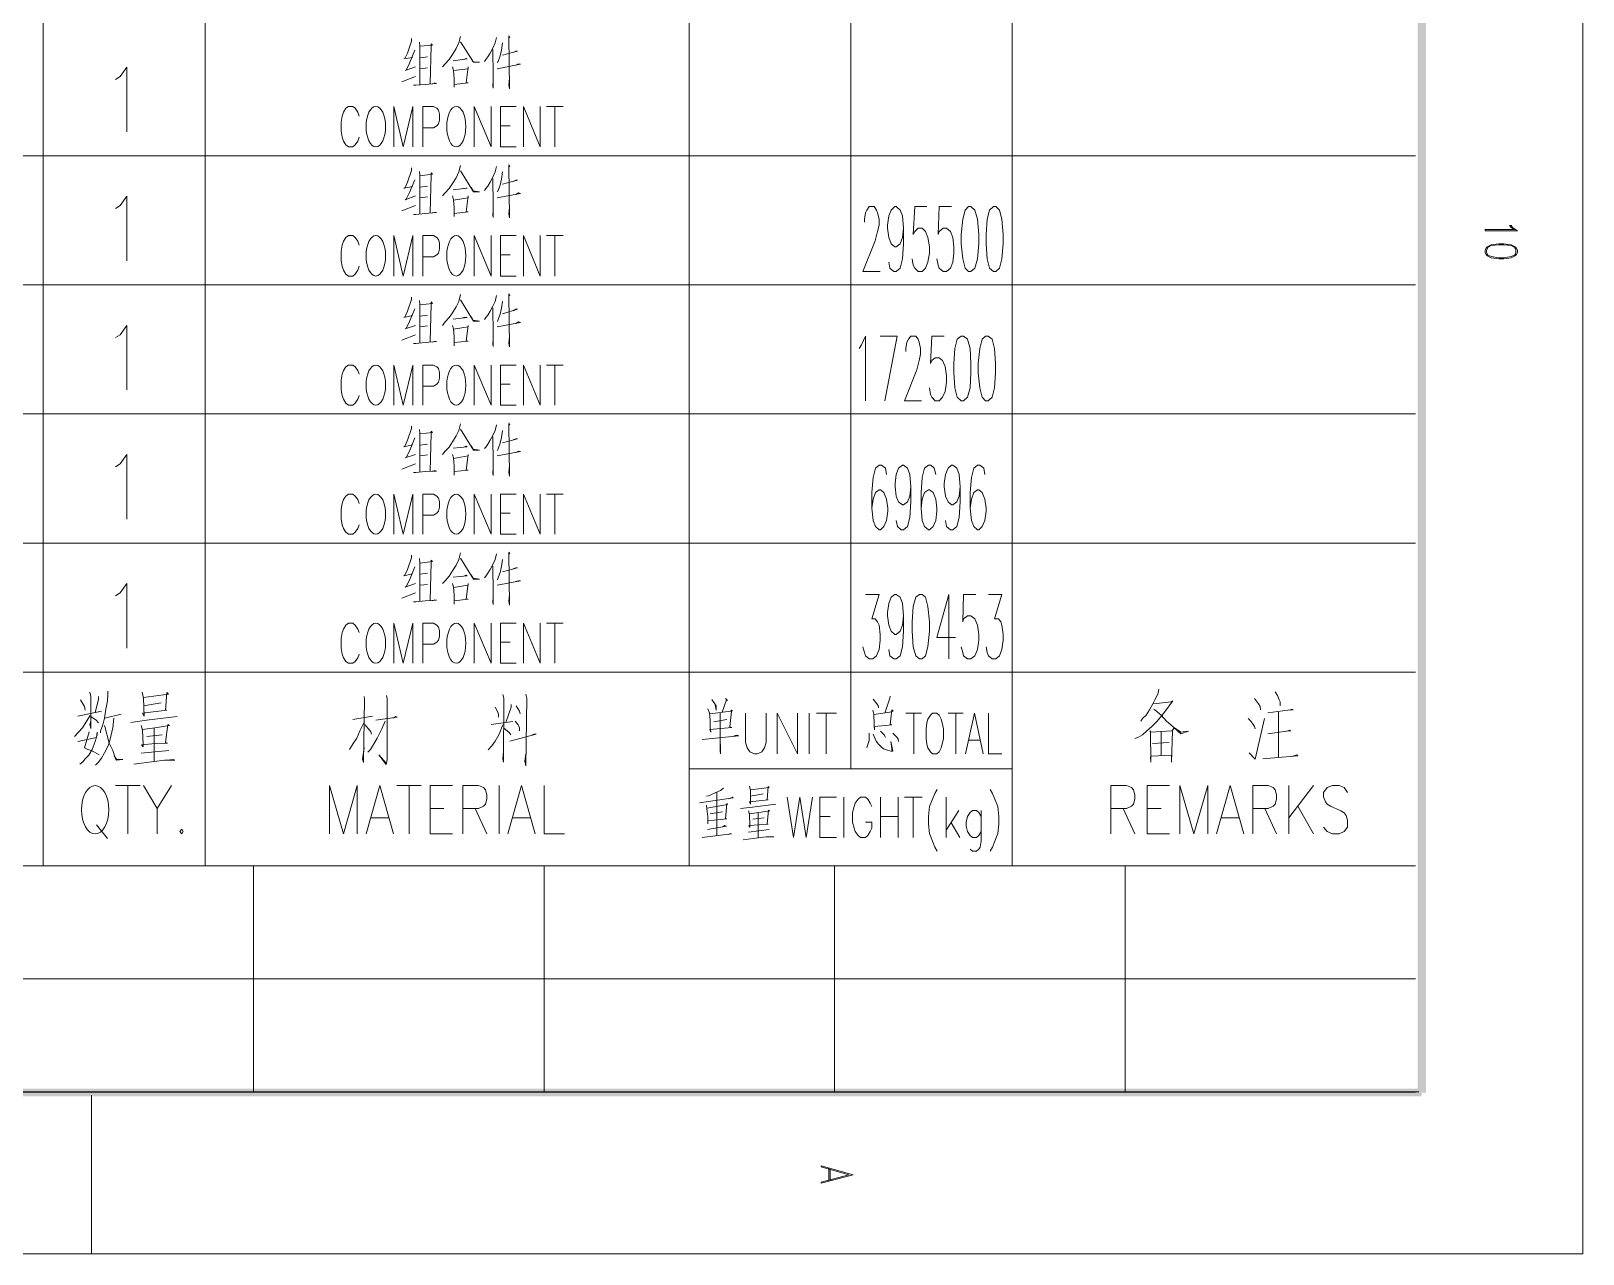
# Model space of a CAD drawing. Header units: millimetres. Extents: x 0 to 588, y 0 to 874.
# Drawn here: x 520.4 to 587.6, y 0 to 52.9 of the extents above; entities that cross this region are included whole.
import ezdxf

# ---------------------------------------------------------------- set-up
doc = ezdxf.new("R2010")
doc.units = ezdxf.units.MM
doc.layers.get('0').update_dxf_attribs({"lineweight": 18})

msp = doc.modelspace()

# ---------------------------------------------------------------- hatches: boundary and pattern name
for points in [[(580.453, 6.985), (580.813, 6.985), (580.453, 813.329)], [(580.813, 6.985), (580.453, 813.329), (580.813, 813.329)], [(6.985, 7.154), (6.985, 6.816), (580.623, 7.154)], [(6.985, 6.816), (580.623, 7.154), (580.623, 6.816)]]:
    msp.add_hatch(color=0).paths.add_polyline_path(points, flags=0)

# ---------------------------------------------------------------- linework, layer by layer
at = {"color": 0, "lineweight": 0}
for points in [[(587.608, 0), (587.608, 830.792)], [(584.496, 44.514), (584.56, 44.429), (584.771, 44.281), (583.375, 44.281)], [(584.496, 44.514), (584.433, 44.514), (584.496, 44.429), (584.644, 44.344), (583.375, 44.344), (583.375, 44.281)], [(584.708, 43.54), (584.496, 43.646), (584.179, 43.688), (583.967, 43.688), (583.629, 43.646), (583.438, 43.54)], [(583.438, 43.265), (583.629, 43.18), (583.967, 43.117), (584.179, 43.117), (584.496, 43.18), (584.708, 43.265)], [(584.644, 43.222), (584.708, 43.349), (584.708, 43.455), (584.644, 43.582)], [(523.049, 0), (523.049, 6.879)], [(556.027, 3.429), (554.63, 3.81)], [(555.837, 3.429), (554.63, 3.768), (554.63, 3.81)], [(555.837, 3.429), (554.63, 3.111), (554.63, 3.069), (556.027, 3.429)], [(554.969, 3.704), (554.969, 3.154)], [(555.032, 3.662), (555.032, 3.196)], [(0, 0), (587.608, 0)]]:
    msp.add_lwpolyline(points, dxfattribs=at)
at = {"color": 4, "lineweight": 0}
for points in [[(520.968, 204.065), (520.968, 16.804)], [(527.974, 204.065), (527.974, 16.804)], [(548.929, 204.065), (548.929, 16.804)], [(555.914, 204.065), (555.914, 20.995)], [(562.899, 204.065), (562.899, 16.804)], [(536.906, 52.618), (536.906, 52.491), (536.737, 51.983), (536.61, 51.75), (536.568, 51.729), (536.949, 51.792)], [(537.245, 52.449), (537.266, 52.279), (537.266, 50.607)], [(539.023, 52.703), (538.959, 52.427), (538.832, 52.173), (538.684, 51.919), (538.536, 51.708), (538.367, 51.517), (538.24, 51.39)], [(539.023, 52.47), (539.594, 51.581), (539.848, 51.581), (539.573, 51.602), (539.489, 51.75)], [(540.589, 52.66), (540.526, 52.427), (540.42, 52.195), (540.314, 51.983), (540.208, 51.814), (540.124, 51.708), (540.06, 51.623)], [(540.843, 52.427), (540.801, 52.11), (540.737, 51.856), (540.674, 51.665), (540.632, 51.56)], [(541.118, 52.745), (541.161, 52.66), (541.118, 52.703), (541.14, 50.438), (541.118, 50.607), (541.14, 50.882)], [(537.054, 52.11), (536.822, 51.538), (536.673, 51.242), (536.631, 51.221), (537.076, 51.39)], [(537.266, 52.279), (537.816, 52.322), (537.753, 52.385), (537.753, 52.279), (537.711, 50.671)], [(537.605, 51.814), (537.287, 51.771)], [(538.705, 51.644), (539.319, 51.729), (539.277, 51.75), (539.15, 51.708)], [(540.42, 52.131), (540.441, 51.009), (540.441, 50.459), (540.42, 50.565), (540.441, 50.776)], [(540.843, 51.898), (541.499, 52.068), (541.415, 52.068), (541.309, 52.004)], [(524.1, 50.84), (524.291, 50.967), (524.587, 51.369), (524.587, 48.575)], [(537.287, 51.306), (537.605, 51.348)], [(538.684, 51.39), (538.727, 51.221), (538.748, 50.882), (538.748, 50.501), (538.748, 50.628), (539.362, 50.692), (539.277, 50.692), (539.362, 51.39), (539.362, 51.306), (538.727, 51.221)], [(540.61, 51.306), (541.626, 51.496), (541.542, 51.517), (541.415, 51.454)], [(536.483, 50.734), (537.076, 50.967)], [(536.991, 50.586), (537.097, 50.586), (537.499, 50.628), (537.986, 50.671), (537.901, 50.692), (537.901, 50.671), (537.795, 50.649)], [(534.641, 49.252), (534.578, 49.422), (534.472, 49.591), (534.366, 49.676), (534.176, 49.676), (534.07, 49.591), (533.964, 49.422), (533.901, 49.252), (533.858, 48.998), (533.858, 48.596), (533.901, 48.342), (533.964, 48.173), (534.07, 48.004), (534.176, 47.919), (534.366, 47.919), (534.472, 48.004), (534.578, 48.173), (534.641, 48.342)], [(536.144, 47.919), (536.144, 49.676), (536.546, 47.919), (536.97, 49.676), (536.97, 47.919)], [(537.393, 47.919), (537.393, 49.676), (537.859, 49.676), (538.007, 49.591), (538.07, 49.506), (538.113, 49.337), (538.113, 49.083), (538.07, 48.914), (538.007, 48.829), (537.859, 48.744), (537.393, 48.744)], [(539.616, 47.919), (539.616, 49.676), (540.356, 47.919), (540.356, 49.676)], [(540.759, 47.919), (540.759, 49.676), (541.436, 49.676)], [(541.753, 47.919), (541.753, 49.676), (542.473, 47.919), (542.473, 49.676)], [(542.748, 49.676), (543.468, 49.676)], [(543.108, 49.676), (543.108, 47.919)], [(540.759, 48.829), (541.182, 48.829)], [(540.759, 47.919), (541.436, 47.919)], [(580.361, 47.538), (454.589, 47.538)], [(539.023, 47.115), (538.959, 46.839), (538.832, 46.585), (538.684, 46.331), (538.536, 46.12), (538.367, 45.929), (538.24, 45.802)], [(540.589, 47.072), (540.526, 46.839), (540.42, 46.607), (540.314, 46.395), (540.208, 46.226), (540.124, 46.12), (540.06, 46.035)], [(541.118, 47.157), (541.161, 47.072), (541.118, 47.115), (541.14, 44.85), (541.118, 45.019), (541.14, 45.294)], [(536.906, 47.009), (536.906, 46.903), (536.737, 46.395), (536.61, 46.141), (536.568, 46.141), (536.949, 46.204)], [(537.054, 46.501), (536.822, 45.95), (536.673, 45.654), (536.631, 45.633), (537.076, 45.802)], [(537.245, 46.861), (537.266, 46.691), (537.266, 45.019)], [(537.266, 46.67), (537.816, 46.734), (537.753, 46.797), (537.753, 46.691), (537.711, 45.083)], [(539.023, 46.882), (539.594, 45.972), (539.848, 45.972), (539.573, 46.014), (539.489, 46.162)], [(540.42, 46.543), (540.441, 45.421), (540.441, 44.871), (540.42, 44.977), (540.441, 45.188)], [(540.843, 46.839), (540.801, 46.522), (540.737, 46.268), (540.674, 46.077), (540.632, 45.972)], [(540.843, 46.31), (541.499, 46.48), (541.415, 46.48), (541.309, 46.416)], [(524.1, 45.252), (524.291, 45.379), (524.587, 45.781), (524.587, 42.987)], [(537.605, 46.226), (537.287, 46.183)], [(537.287, 45.718), (537.605, 45.76)], [(538.684, 45.802), (538.727, 45.633), (538.748, 45.294), (538.748, 44.913), (538.748, 45.04), (539.362, 45.104), (539.277, 45.104), (539.362, 45.802), (539.362, 45.718), (538.727, 45.612)], [(538.705, 46.056), (539.319, 46.141), (539.277, 46.141), (539.15, 46.12)], [(540.61, 45.718), (541.626, 45.908), (541.542, 45.929), (541.415, 45.866)], [(536.483, 45.146), (537.076, 45.379)], [(536.991, 44.998), (537.097, 44.998), (537.499, 45.04), (537.986, 45.083), (537.901, 45.083), (537.795, 45.061)], [(556.507, 44.659), (556.507, 44.786), (556.549, 45.061), (556.612, 45.188), (556.718, 45.337), (556.93, 45.337), (557.036, 45.188), (557.078, 45.061), (557.142, 44.786), (557.142, 44.532), (557.078, 44.257), (556.972, 43.855), (556.443, 42.521), (557.184, 42.521)], [(558.2, 44.405), (558.158, 44.003), (558.052, 43.728), (557.882, 43.601), (557.819, 43.601), (557.671, 43.728), (557.565, 44.003), (557.501, 44.405), (557.501, 44.532), (557.565, 44.934), (557.671, 45.188), (557.819, 45.337), (557.882, 45.337), (558.052, 45.188), (558.158, 44.934), (558.2, 44.405), (558.2, 43.728), (558.158, 43.072), (558.052, 42.67), (557.882, 42.521), (557.777, 42.521), (557.607, 42.67), (557.565, 42.924)], [(559.216, 45.337), (558.687, 45.337), (558.623, 44.13), (558.687, 44.257), (558.835, 44.405), (559.004, 44.405), (559.152, 44.257), (559.258, 44.003), (559.322, 43.601), (559.322, 43.326), (559.258, 42.924), (559.152, 42.67), (559.004, 42.521), (558.835, 42.521), (558.687, 42.67), (558.623, 42.797), (558.581, 43.072)], [(560.274, 45.337), (559.745, 45.337), (559.703, 44.13), (559.745, 44.257), (559.914, 44.405), (560.063, 44.405), (560.232, 44.257), (560.338, 44.003), (560.38, 43.601), (560.38, 43.326), (560.338, 42.924), (560.232, 42.67), (560.063, 42.521), (559.914, 42.521), (559.745, 42.67), (559.703, 42.797), (559.639, 43.072)], [(534.641, 43.664), (534.578, 43.834), (534.472, 44.003), (534.366, 44.088), (534.176, 44.088), (534.07, 44.003), (533.964, 43.834), (533.901, 43.664), (533.858, 43.41), (533.858, 42.987), (533.901, 42.754), (533.964, 42.585), (534.07, 42.416), (534.176, 42.331), (534.366, 42.331), (534.472, 42.416), (534.578, 42.585), (534.641, 42.754)], [(536.144, 42.331), (536.144, 44.088), (536.546, 42.331), (536.97, 44.088), (536.97, 42.331)], [(537.393, 42.331), (537.393, 44.088), (537.859, 44.088), (538.007, 44.003), (538.07, 43.918), (538.113, 43.749), (538.113, 43.495), (538.07, 43.326), (538.007, 43.241), (537.859, 43.156), (537.393, 43.156)], [(539.616, 42.331), (539.616, 44.088), (540.356, 42.331), (540.356, 44.088)], [(540.759, 42.331), (540.759, 44.088), (541.436, 44.088)], [(541.753, 42.331), (541.753, 44.088), (542.473, 42.331), (542.473, 44.088)], [(542.748, 44.088), (543.468, 44.088)], [(543.108, 44.088), (543.108, 42.331)], [(540.759, 43.241), (541.182, 43.241)], [(583.501, 43.582), (583.438, 43.455), (583.438, 43.349), (583.501, 43.222)], [(540.759, 42.331), (541.436, 42.331)], [(580.361, 41.95), (454.589, 41.95)], [(536.906, 41.421), (536.906, 41.315), (536.737, 40.807), (536.61, 40.553), (536.568, 40.532), (536.949, 40.616)], [(537.245, 41.273), (537.266, 41.103), (537.266, 39.431)], [(537.266, 41.082), (537.816, 41.146), (537.753, 41.209), (537.753, 41.103), (537.711, 39.495)], [(539.023, 41.527), (538.959, 41.23), (538.832, 40.997), (538.684, 40.743), (538.536, 40.532), (538.367, 40.341), (538.24, 40.193)], [(539.023, 41.294), (539.594, 40.384), (539.848, 40.384), (539.573, 40.426), (539.489, 40.574)], [(540.589, 41.484), (540.526, 41.23), (540.42, 41.019), (540.314, 40.807), (540.208, 40.638), (540.124, 40.532), (540.06, 40.447)], [(540.843, 41.23), (540.801, 40.934), (540.737, 40.68), (540.674, 40.489), (540.632, 40.362)], [(541.118, 41.569), (541.161, 41.484), (541.118, 41.527), (541.14, 39.262), (541.118, 39.431), (541.14, 39.706)], [(537.054, 40.913), (536.822, 40.362), (536.673, 40.066), (536.631, 40.045), (537.076, 40.193)], [(537.605, 40.638), (537.287, 40.595)], [(538.705, 40.468), (539.319, 40.532), (539.277, 40.553), (539.15, 40.532)], [(540.42, 40.955), (540.441, 39.833), (540.441, 39.283), (540.42, 39.389), (540.441, 39.6)], [(540.61, 40.13), (541.626, 40.32), (541.542, 40.341), (541.415, 40.278)], [(540.843, 40.701), (541.499, 40.892), (541.415, 40.892), (541.309, 40.828)], [(524.1, 39.664), (524.291, 39.791), (524.587, 40.193), (524.587, 37.399)], [(536.483, 39.558), (537.076, 39.791)], [(537.287, 40.13), (537.605, 40.172)], [(538.684, 40.193), (538.727, 40.045), (538.748, 39.706), (538.748, 39.304), (538.748, 39.452), (539.362, 39.516), (539.277, 39.516), (539.362, 40.193), (539.362, 40.13), (538.727, 40.024)], [(556.274, 39.198), (556.38, 39.346), (556.549, 39.727), (556.549, 36.933)], [(557.396, 36.933), (557.925, 39.727), (557.184, 39.727)], [(558.306, 39.071), (558.306, 39.198), (558.348, 39.473), (558.412, 39.6), (558.517, 39.727), (558.729, 39.727), (558.835, 39.6), (558.877, 39.473), (558.941, 39.198), (558.941, 38.944), (558.877, 38.669), (558.771, 38.267), (558.242, 36.933), (558.983, 36.933)], [(559.957, 39.727), (559.428, 39.727), (559.364, 38.542), (559.428, 38.669), (559.576, 38.796), (559.745, 38.796), (559.893, 38.669), (559.999, 38.415), (560.063, 38.013), (560.063, 37.738), (559.999, 37.336), (559.893, 37.082), (559.745, 36.933), (559.576, 36.933), (559.428, 37.082), (559.364, 37.209), (559.322, 37.484)], [(536.991, 39.41), (537.097, 39.41), (537.499, 39.452), (537.986, 39.495), (537.901, 39.495), (537.795, 39.473)], [(534.641, 38.076), (534.578, 38.246), (534.472, 38.394), (534.366, 38.479), (534.176, 38.479), (534.07, 38.394), (533.964, 38.246), (533.901, 38.076), (533.858, 37.822), (533.858, 37.399), (533.901, 37.166), (533.964, 36.997), (534.07, 36.828), (534.176, 36.743), (534.366, 36.743), (534.472, 36.828), (534.578, 36.997), (534.641, 37.166)], [(536.144, 36.743), (536.144, 38.479), (536.546, 36.743), (536.97, 38.479), (536.97, 36.743)], [(537.393, 36.743), (537.393, 38.479), (537.859, 38.479), (538.007, 38.394), (538.07, 38.33), (538.113, 38.161), (538.113, 37.907), (538.07, 37.738), (538.007, 37.653), (537.859, 37.568), (537.393, 37.568)], [(539.616, 36.743), (539.616, 38.479), (540.356, 36.743), (540.356, 38.479)], [(540.759, 36.743), (540.759, 38.479), (541.436, 38.479)], [(541.753, 36.743), (541.753, 38.479), (542.473, 36.743), (542.473, 38.479)], [(542.748, 38.479), (543.468, 38.479)], [(543.108, 38.479), (543.108, 36.743)], [(540.759, 37.653), (541.182, 37.653)], [(580.361, 36.362), (454.589, 36.362)], [(540.759, 36.743), (541.436, 36.743)], [(536.906, 35.833), (536.906, 35.727), (536.737, 35.219), (536.61, 34.965), (536.568, 34.944), (536.949, 35.028)], [(537.245, 35.685), (537.266, 35.515), (537.266, 33.843)], [(537.266, 35.494), (537.816, 35.558), (537.753, 35.621), (537.753, 35.515), (537.711, 33.885)], [(539.023, 35.939), (538.959, 35.642), (538.832, 35.409), (538.684, 35.155), (538.536, 34.923), (538.367, 34.753), (538.24, 34.605)], [(539.023, 35.706), (539.594, 34.796), (539.848, 34.796), (539.573, 34.838), (539.489, 34.986)], [(540.589, 35.896), (540.526, 35.642), (540.42, 35.431), (540.314, 35.219), (540.208, 35.05), (540.124, 34.923), (540.06, 34.859)], [(540.843, 35.642), (540.801, 35.346), (540.737, 35.092), (540.674, 34.901), (540.632, 34.774)], [(541.118, 35.981), (541.161, 35.896), (541.118, 35.939), (541.14, 33.674), (541.118, 33.843), (541.14, 34.118)], [(537.054, 35.325), (536.822, 34.753), (536.673, 34.478), (536.631, 34.457), (537.076, 34.605)], [(537.605, 35.05), (537.287, 35.007)], [(538.705, 34.88), (539.319, 34.944), (539.277, 34.965), (539.15, 34.923)], [(540.42, 35.367), (540.441, 34.224), (540.441, 33.695), (540.42, 33.801), (540.441, 34.012)], [(540.843, 35.113), (541.499, 35.282), (541.415, 35.282), (541.309, 35.24)], [(524.1, 34.076), (524.291, 34.203), (524.587, 34.605), (524.587, 31.811)], [(537.287, 34.542), (537.605, 34.584)], [(538.684, 34.605), (538.727, 34.457), (538.748, 34.118), (538.748, 33.716), (538.748, 33.864), (539.362, 33.928), (539.277, 33.928), (539.362, 34.605), (539.362, 34.542), (538.727, 34.436)], [(540.61, 34.542), (541.626, 34.732), (541.542, 34.753), (541.415, 34.69)], [(536.483, 33.97), (537.076, 34.203)], [(536.991, 33.822), (537.097, 33.822), (537.499, 33.864), (537.986, 33.885), (537.901, 33.907), (537.901, 33.885), (537.795, 33.885)], [(557.459, 33.737), (557.417, 34.012), (557.247, 34.139), (557.142, 34.139), (556.993, 34.012), (556.888, 33.61), (556.824, 32.954), (556.824, 32.277), (556.888, 31.748), (556.993, 31.494), (557.142, 31.345), (557.205, 31.345), (557.353, 31.494), (557.459, 31.748), (557.523, 32.15), (557.523, 32.277), (557.459, 32.679), (557.353, 32.954), (557.205, 33.081), (557.142, 33.081), (556.993, 32.954), (556.888, 32.679), (556.824, 32.277)], [(558.517, 33.208), (558.475, 32.806), (558.369, 32.552), (558.2, 32.425), (558.158, 32.425), (557.988, 32.552), (557.882, 32.806), (557.84, 33.208), (557.84, 33.356), (557.882, 33.737), (557.988, 34.012), (558.158, 34.139), (558.2, 34.139), (558.369, 34.012), (558.475, 33.737), (558.517, 33.208), (558.517, 32.552), (558.475, 31.875), (558.369, 31.494), (558.2, 31.345), (558.094, 31.345), (557.946, 31.494), (557.882, 31.748)], [(559.597, 33.737), (559.533, 34.012), (559.385, 34.139), (559.279, 34.139), (559.11, 34.012), (559.004, 33.61), (558.962, 32.954), (558.962, 32.277), (559.004, 31.748), (559.11, 31.494), (559.279, 31.345), (559.322, 31.345), (559.491, 31.494), (559.597, 31.748), (559.639, 32.15), (559.639, 32.277), (559.597, 32.679), (559.491, 32.954), (559.322, 33.081), (559.279, 33.081), (559.11, 32.954), (559.004, 32.679), (558.962, 32.277)], [(560.655, 33.208), (560.613, 32.806), (560.507, 32.552), (560.338, 32.425), (560.274, 32.425), (560.126, 32.552), (560.02, 32.806), (559.957, 33.208), (559.957, 33.356), (560.02, 33.737), (560.126, 34.012), (560.274, 34.139), (560.338, 34.139), (560.507, 34.012), (560.613, 33.737), (560.655, 33.208), (560.655, 32.552), (560.613, 31.875), (560.507, 31.494), (560.338, 31.345), (560.232, 31.345), (560.063, 31.494), (560.02, 31.748)], [(561.714, 33.737), (561.671, 34.012), (561.502, 34.139), (561.396, 34.139), (561.248, 34.012), (561.142, 33.61), (561.079, 32.954), (561.079, 32.277), (561.142, 31.748), (561.248, 31.494), (561.396, 31.345), (561.46, 31.345), (561.608, 31.494), (561.714, 31.748), (561.777, 32.15), (561.777, 32.277), (561.714, 32.679), (561.608, 32.954), (561.46, 33.081), (561.396, 33.081), (561.248, 32.954), (561.142, 32.679), (561.079, 32.277)], [(534.641, 32.488), (534.578, 32.658), (534.472, 32.806), (534.366, 32.891), (534.176, 32.891), (534.07, 32.806), (533.964, 32.658), (533.901, 32.488), (533.858, 32.234), (533.858, 31.811), (533.901, 31.557), (533.964, 31.409), (534.07, 31.24), (534.176, 31.155), (534.366, 31.155), (534.472, 31.24), (534.578, 31.409), (534.641, 31.557)], [(536.144, 31.155), (536.144, 32.891), (536.546, 31.155), (536.97, 32.891), (536.97, 31.155)], [(537.393, 31.155), (537.393, 32.891), (537.859, 32.891), (538.007, 32.806), (538.07, 32.721), (538.113, 32.573), (538.113, 32.319), (538.07, 32.15), (538.007, 32.065), (537.859, 31.98), (537.393, 31.98)], [(539.616, 31.155), (539.616, 32.891), (540.356, 31.155), (540.356, 32.891)], [(540.759, 31.155), (540.759, 32.891), (541.436, 32.891)], [(541.753, 31.155), (541.753, 32.891), (542.473, 31.155), (542.473, 32.891)], [(542.748, 32.891), (543.468, 32.891)], [(543.108, 32.891), (543.108, 31.155)], [(540.759, 32.065), (541.182, 32.065)], [(540.759, 31.155), (541.436, 31.155)], [(580.361, 30.774), (454.589, 30.774)], [(536.906, 30.245), (536.906, 30.139), (536.737, 29.631), (536.61, 29.377), (536.568, 29.356), (536.949, 29.44)], [(539.023, 30.351), (538.959, 30.054), (538.832, 29.821), (538.684, 29.567), (538.536, 29.335), (538.367, 29.144), (538.24, 29.017)], [(540.589, 30.308), (540.526, 30.054), (540.42, 29.843), (540.314, 29.631), (540.208, 29.462), (540.124, 29.335), (540.06, 29.271)], [(541.118, 30.372), (541.161, 30.308), (541.118, 30.351), (541.14, 28.086), (541.118, 28.255), (541.14, 28.53)], [(537.054, 29.737), (536.822, 29.165), (536.673, 28.89), (536.631, 28.869), (537.076, 29.017)], [(537.245, 30.097), (537.266, 29.927), (537.266, 28.255)], [(537.266, 29.906), (537.816, 29.97), (537.753, 30.033), (537.753, 29.927), (537.711, 28.297)], [(539.023, 30.118), (539.594, 29.208), (539.848, 29.208), (539.573, 29.25), (539.489, 29.398)], [(540.42, 29.779), (540.441, 28.636), (540.441, 28.107), (540.42, 28.213), (540.441, 28.424)], [(540.843, 30.054), (540.801, 29.758), (540.737, 29.504), (540.674, 29.313), (540.632, 29.186)], [(540.843, 29.525), (541.499, 29.694), (541.415, 29.694), (541.309, 29.652)], [(524.1, 28.488), (524.291, 28.615), (524.587, 29.017), (524.587, 26.223)], [(537.605, 29.462), (537.287, 29.419)], [(537.287, 28.954), (537.605, 28.975)], [(538.684, 29.017), (538.727, 28.869), (538.748, 28.53), (538.748, 28.128), (538.748, 28.276), (539.362, 28.34), (539.277, 28.34), (539.362, 29.017), (539.362, 28.954), (538.727, 28.848)], [(538.705, 29.292), (539.319, 29.356), (539.277, 29.377), (539.15, 29.335)], [(540.61, 28.954), (541.626, 29.144), (541.542, 29.144), (541.415, 29.102)], [(536.483, 28.382), (537.076, 28.615)], [(536.991, 28.234), (537.097, 28.234), (537.499, 28.276), (537.986, 28.297), (537.901, 28.319), (537.901, 28.297), (537.795, 28.276)], [(556.549, 28.551), (557.142, 28.551), (556.824, 27.493), (556.972, 27.493), (557.078, 27.366), (557.142, 27.218), (557.184, 26.816), (557.184, 26.562), (557.142, 26.16), (557.036, 25.884), (556.866, 25.757), (556.718, 25.757), (556.549, 25.884), (556.507, 26.033), (556.443, 26.287)], [(558.2, 27.62), (558.158, 27.218), (558.052, 26.964), (557.882, 26.816), (557.819, 26.816), (557.671, 26.964), (557.565, 27.218), (557.501, 27.62), (557.501, 27.768), (557.565, 28.149), (557.671, 28.424), (557.819, 28.551), (557.882, 28.551), (558.052, 28.424), (558.158, 28.149), (558.2, 27.62), (558.2, 26.964), (558.158, 26.287), (558.052, 25.884), (557.882, 25.757), (557.777, 25.757), (557.607, 25.884), (557.565, 26.16)], [(560.168, 28.551), (559.639, 26.689), (560.444, 26.689)], [(560.168, 28.551), (560.168, 25.757)], [(561.333, 28.551), (560.803, 28.551), (560.761, 27.366), (560.803, 27.493), (560.973, 27.62), (561.121, 27.62), (561.29, 27.493), (561.396, 27.218), (561.46, 26.816), (561.46, 26.562), (561.396, 26.16), (561.29, 25.884), (561.121, 25.757), (560.973, 25.757), (560.803, 25.884), (560.761, 26.033), (560.698, 26.287)], [(561.883, 28.551), (562.454, 28.551), (562.137, 27.493), (562.306, 27.493), (562.412, 27.366), (562.454, 27.218), (562.518, 26.816), (562.518, 26.562), (562.454, 26.16), (562.349, 25.884), (562.2, 25.757), (562.031, 25.757), (561.883, 25.884), (561.819, 26.033), (561.777, 26.287)], [(534.641, 26.9), (534.578, 27.049), (534.472, 27.218), (534.366, 27.303), (534.176, 27.303), (534.07, 27.218), (533.964, 27.049), (533.901, 26.9), (533.858, 26.646), (533.858, 26.223), (533.901, 25.969), (533.964, 25.8), (534.07, 25.652), (534.176, 25.567), (534.366, 25.567), (534.472, 25.652), (534.578, 25.8), (534.641, 25.969)], [(536.144, 25.567), (536.144, 27.303), (536.546, 25.567), (536.97, 27.303), (536.97, 25.567)], [(537.393, 25.567), (537.393, 27.303), (537.859, 27.303), (538.007, 27.218), (538.07, 27.133), (538.113, 26.985), (538.113, 26.731), (538.07, 26.562), (538.007, 26.477), (537.859, 26.392), (537.393, 26.392)], [(539.616, 25.567), (539.616, 27.303), (540.356, 25.567), (540.356, 27.303)], [(540.759, 25.567), (540.759, 27.303), (541.436, 27.303)], [(541.753, 25.567), (541.753, 27.303), (542.473, 25.567), (542.473, 27.303)], [(542.748, 27.303), (543.468, 27.303)], [(543.108, 27.303), (543.108, 25.567)], [(540.759, 26.477), (541.182, 26.477)], [(540.759, 25.567), (541.436, 25.567)], [(454.589, 25.186), (580.361, 25.186)], [(522.979, 24.318), (523.021, 24.128), (523.021, 22.752), (522.979, 22.921), (523.021, 23.069)], [(523.762, 24.36), (523.762, 24.212), (523.741, 23.937), (523.677, 23.577), (523.614, 23.196), (523.55, 22.9), (523.444, 22.625), (523.444, 22.561)], [(525.243, 24.318), (525.307, 24.064), (525.328, 23.281), (525.265, 23.408), (526.323, 23.535), (526.259, 23.535), (526.323, 24.297), (526.386, 24.233), (525.307, 24.085)], [(540.864, 24.212), (540.907, 24.064), (540.886, 21.291), (540.864, 21.439), (540.886, 21.736)], [(541.859, 24.233), (541.902, 24.064), (541.859, 21.122), (541.817, 21.334), (541.859, 21.651)], [(569.249, 24.445), (569.207, 24.233), (569.08, 23.979), (568.995, 23.81), (568.847, 23.556), (568.699, 23.323), (568.55, 23.175), (568.466, 23.069)], [(574.287, 24.339), (574.392, 24.17), (574.456, 23.979), (574.498, 23.895), (574.498, 23.725)], [(522.576, 23.979), (522.746, 23.704), (522.788, 23.535)], [(523.36, 24.128), (523.36, 24.022), (523.211, 23.429)], [(525.307, 23.725), (526.069, 23.852)], [(534.853, 24.128), (534.874, 24.022), (534.832, 21.27), (534.79, 21.418), (534.853, 21.905)], [(535.827, 24.17), (535.848, 24.043), (535.848, 21.397), (535.827, 21.249), (535.806, 21.185), (535.488, 21.609), (535.806, 21.249)], [(540.526, 23.662), (540.653, 23.429), (540.674, 23.323), (540.674, 23.239)], [(541.224, 23.789), (541.224, 23.662), (540.991, 23.006)], [(541.436, 23.725), (541.584, 23.493), (541.605, 23.387)], [(549.733, 23.598), (549.797, 23.429), (549.839, 23.112), (549.839, 22.794), (549.86, 22.582), (549.818, 22.709), (550.77, 22.794), (550.686, 22.815), (550.749, 23.493), (550.792, 23.514), (550.749, 23.535), (550.728, 23.493), (549.818, 23.387)], [(549.903, 24.001), (550.093, 23.725), (550.093, 23.535), (550.051, 23.768)], [(550.495, 24.043), (550.58, 23.958), (550.538, 23.979), (550.347, 23.45)], [(556.866, 23.535), (556.909, 23.366), (556.93, 22.921), (556.951, 22.688), (556.93, 22.836), (557.417, 22.879), (557.692, 22.9), (557.628, 22.9), (557.692, 23.556), (557.755, 23.493), (557.607, 23.45), (556.909, 23.344)], [(556.888, 24.022), (557.099, 23.747), (557.12, 23.641)], [(557.628, 24.149), (557.607, 24.064), (557.396, 23.408)], [(569.016, 23.81), (569.799, 23.895), (569.778, 23.895), (569.863, 23.937), (569.503, 23.45), (569.376, 23.302), (569.185, 23.069), (569.164, 23.048), (568.953, 22.836), (568.72, 22.625), (568.55, 22.477), (568.339, 22.35), (568.212, 22.307)], [(569.016, 23.577), (569.08, 23.556), (569.355, 23.323), (569.461, 23.196), (569.588, 23.069), (569.757, 22.921), (570.201, 22.519), (570.54, 22.625), (570.519, 22.625), (570.201, 22.582), (569.926, 22.773), (569.82, 22.646), (568.91, 22.582), (568.868, 22.646), (568.889, 22.604), (568.91, 21.291), (568.889, 21.524), (568.91, 21.545), (568.931, 21.545), (569.799, 21.588), (569.799, 21.291), (569.842, 22.646)], [(573.398, 24.043), (573.567, 23.81), (573.63, 23.704), (573.652, 23.556)], [(573.969, 23.429), (574.837, 23.535), (575.07, 23.556), (575.006, 23.577), (574.9, 23.535)], [(523, 23.302), (522.83, 23.027), (522.661, 22.773), (522.492, 22.582), (522.322, 22.392)], [(522.471, 23.281), (523.487, 23.493)], [(523.021, 23.26), (523.254, 23.112), (523.36, 22.985)], [(524.016, 23.196), (523.973, 22.773), (523.91, 22.477), (523.846, 22.223), (523.783, 21.99), (523.614, 21.693), (523.487, 21.461), (523.338, 21.27), (523.233, 21.164)], [(523.614, 22.879), (523.635, 22.836), (523.825, 22.117), (523.973, 21.799), (524.1, 21.439), (524.143, 21.376), (524.418, 21.397), (524.143, 21.418), (524.037, 21.566)], [(523.635, 23.196), (524.333, 23.366)], [(524.757, 23.006), (525.434, 23.112), (526.767, 23.26)], [(525.201, 22.879), (525.265, 22.667), (525.286, 22.074), (525.286, 21.947), (525.222, 22.032), (525.815, 22.096), (526.344, 22.117), (526.259, 22.138), (526.365, 22.921), (526.429, 22.879), (525.794, 22.773), (525.265, 22.709)], [(534.874, 23.048), (534.684, 22.667), (534.536, 22.328), (534.387, 22.096), (534.218, 21.842)], [(534.366, 23.133), (535.213, 23.281)], [(534.895, 22.9), (535.149, 22.604), (535.171, 22.498)], [(535.763, 23.069), (535.615, 22.731), (535.425, 22.328), (535.255, 22.053), (535.128, 21.842), (535.022, 21.715)], [(535.361, 23.112), (536.292, 23.239), (536.229, 23.26), (536.123, 23.196)], [(540.864, 22.9), (540.695, 22.498), (540.526, 22.201), (540.378, 21.99), (540.229, 21.82)], [(540.356, 22.921), (541.288, 23.048)], [(541.394, 23.069), (541.521, 22.9), (541.584, 22.773), (541.584, 22.646)], [(549.987, 23.027), (550.559, 23.133)], [(550.262, 23.408), (550.262, 22.328), (550.284, 21.799), (550.284, 21.651), (550.262, 21.778), (550.262, 22.096)], [(551.363, 23.408), (551.363, 22.159), (551.427, 21.905), (551.554, 21.736), (551.744, 21.651), (551.871, 21.651), (552.062, 21.736), (552.189, 21.905), (552.252, 22.159), (552.252, 23.408)], [(552.739, 21.651), (552.739, 23.408), (553.607, 21.651), (553.607, 23.408)], [(554.115, 23.408), (554.115, 21.651)], [(554.432, 23.408), (555.3, 23.408)], [(554.856, 23.408), (554.856, 21.651)], [(558.306, 23.408), (558.983, 23.408)], [(558.644, 23.408), (558.644, 21.651)], [(560.126, 23.408), (560.782, 23.408)], [(560.465, 23.408), (560.465, 21.651)], [(560.888, 21.651), (561.269, 23.408), (561.65, 21.651)], [(561.883, 23.408), (561.883, 21.651), (562.454, 21.651)], [(573.122, 23.175), (573.228, 23.069), (573.334, 22.921), (573.398, 22.836), (573.419, 22.731)], [(573.165, 21.693), (573.419, 21.418), (573.821, 23.175)], [(574.435, 23.45), (574.435, 21.524)], [(522.471, 22.18), (523.275, 22.35), (523.296, 22.582), (523.296, 22.477), (523.211, 22.18), (523.084, 21.842), (522.936, 21.588), (522.788, 21.439), (522.661, 21.291), (522.555, 21.207)], [(522.957, 22.604), (522.746, 21.905), (522.894, 21.842), (523.042, 21.799), (523.19, 21.715), (523.381, 21.609)], [(525.455, 22.392), (526.111, 22.477)], [(525.773, 22.773), (525.773, 21.312)], [(540.886, 22.773), (541.14, 22.561), (541.203, 22.477)], [(541.161, 22.201), (542.304, 22.498), (542.24, 22.519), (542.092, 22.455)], [(549.479, 22.265), (551.067, 22.434), (550.982, 22.455), (550.876, 22.434)], [(556.718, 22.54), (556.718, 22.223), (556.676, 22.096), (556.634, 21.969), (556.612, 21.905)], [(556.888, 22.498), (557.015, 22.201), (557.12, 22.074), (557.226, 21.969), (557.332, 21.863), (557.459, 21.82), (557.65, 21.757), (557.734, 21.757), (557.65, 22.18), (557.713, 21.757), (557.734, 21.757)], [(557.205, 22.625), (557.374, 22.455), (557.396, 22.413), (557.417, 22.35)], [(557.734, 22.54), (557.925, 22.35), (557.967, 22.286), (557.988, 22.18)], [(561.036, 22.244), (561.502, 22.244)], [(569.355, 22.625), (569.355, 21.588)], [(573.969, 22.519), (574.773, 22.625), (574.964, 22.646), (574.9, 22.667), (574.837, 22.646)], [(525.201, 21.672), (526.408, 21.799)], [(568.974, 22.096), (569.693, 22.138)], [(573.757, 21.439), (575.26, 21.566), (575.218, 21.609), (575.049, 21.545)], [(524.884, 21.207), (525.773, 21.312), (526.217, 21.376), (526.662, 21.376), (526.598, 21.397), (526.323, 21.376)], [(548.929, 20.995), (562.899, 20.995)], [(524.1, 20.275), (525.159, 20.275)], [(524.63, 20.275), (524.63, 18.18)], [(525.307, 20.275), (525.9, 19.28), (525.9, 18.18)], [(526.513, 20.275), (525.9, 19.28)], [(533.35, 18.18), (533.35, 20.275), (533.964, 18.18), (534.557, 20.275), (534.557, 18.18)], [(534.938, 18.18), (535.53, 20.275), (536.123, 18.18)], [(536.271, 20.275), (537.33, 20.275)], [(536.8, 20.275), (536.8, 18.18)], [(537.711, 18.18), (537.711, 20.275), (538.684, 20.275)], [(539.129, 18.18), (539.129, 20.275), (539.806, 20.275), (540.018, 20.191), (540.102, 20.085), (540.166, 19.873), (540.166, 19.683), (540.102, 19.471), (540.018, 19.386), (539.806, 19.28), (539.129, 19.28)], [(540.695, 20.275), (540.695, 18.18)], [(541.076, 18.18), (541.669, 20.275), (542.261, 18.18)], [(542.642, 20.275), (542.642, 18.18), (543.531, 18.18)], [(550.411, 20.169), (550.284, 20.064), (550.051, 19.958), (549.86, 19.873), (549.754, 19.831), (549.67, 19.81)], [(551.532, 20.254), (551.575, 20.064), (551.575, 19.471), (551.532, 19.577), (552.337, 19.661), (552.294, 19.661), (552.337, 20.233), (552.379, 20.191), (551.575, 20.085)], [(567.175, 18.18), (567.175, 20.275), (567.852, 20.275), (568.064, 20.191), (568.148, 20.085), (568.212, 19.873), (568.212, 19.683), (568.148, 19.471), (568.064, 19.386), (567.852, 19.28), (567.175, 19.28)], [(568.741, 18.18), (568.741, 20.275), (569.715, 20.275)], [(570.159, 18.18), (570.159, 20.275), (570.773, 18.18), (571.366, 20.275), (571.366, 18.18)], [(571.747, 18.18), (572.339, 20.275), (572.932, 18.18)], [(573.313, 18.18), (573.313, 20.275), (573.99, 20.275), (574.202, 20.191), (574.287, 20.085), (574.35, 19.873), (574.35, 19.683), (574.287, 19.471), (574.202, 19.386), (573.99, 19.28), (573.313, 19.28)], [(574.879, 20.275), (574.879, 18.18)], [(575.938, 20.275), (574.879, 18.878)], [(577.419, 19.979), (577.271, 20.191), (577.059, 20.275), (576.763, 20.275), (576.53, 20.191), (576.382, 19.979), (576.382, 19.788), (576.467, 19.577), (576.53, 19.471), (576.678, 19.386), (577.123, 19.175), (577.271, 19.09), (577.356, 18.984), (577.419, 18.772), (577.419, 18.476), (577.271, 18.286), (577.059, 18.18), (576.763, 18.18), (576.53, 18.286), (576.382, 18.476)], [(549.373, 19.534), (550.834, 19.746), (550.792, 19.767), (550.643, 19.704)], [(549.67, 19.429), (549.691, 19.259), (549.733, 18.942), (549.733, 18.624), (549.733, 18.751), (550.559, 18.836), (550.495, 18.836), (550.559, 19.492), (550.58, 19.45), (549.691, 19.302)], [(550.114, 19.979), (550.114, 18.095)], [(551.575, 19.81), (552.125, 19.915)], [(553.162, 19.767), (553.437, 18.032), (553.713, 19.767), (553.988, 18.032), (554.263, 19.767)], [(554.58, 18.032), (554.58, 19.767), (555.3, 19.767)], [(555.618, 19.767), (555.618, 18.032)], [(556.824, 19.365), (556.761, 19.513), (556.655, 19.683), (556.549, 19.767), (556.337, 19.767), (556.231, 19.683), (556.104, 19.513), (556.062, 19.365), (555.999, 19.111), (555.999, 18.688), (556.062, 18.434), (556.104, 18.286), (556.231, 18.116), (556.337, 18.032), (556.549, 18.032), (556.655, 18.116), (556.761, 18.286), (556.824, 18.434), (556.824, 18.688), (556.549, 18.688)], [(557.205, 19.767), (557.205, 18.032)], [(557.967, 19.767), (557.967, 18.032)], [(558.242, 19.767), (559.004, 19.767)], [(558.623, 19.767), (558.623, 18.032)], [(559.66, 20.106), (559.555, 19.937), (559.449, 19.683), (559.322, 19.365), (559.279, 18.942), (559.279, 18.603), (559.322, 18.201), (559.449, 17.862), (559.555, 17.608), (559.66, 17.439)], [(560.041, 19.767), (560.041, 18.032)], [(561.946, 20.106), (562.052, 19.937), (562.158, 19.683), (562.285, 19.365), (562.327, 18.942), (562.327, 18.603), (562.285, 18.201), (562.158, 17.862), (562.052, 17.608), (561.946, 17.439)], [(535.149, 18.878), (535.911, 18.878)], [(537.711, 19.28), (538.303, 19.28)], [(539.658, 19.28), (540.166, 18.18)], [(541.288, 18.878), (542.05, 18.878)], [(549.839, 19.048), (550.368, 19.132)], [(551.151, 19.28), (551.659, 19.344), (552.675, 19.471)], [(551.49, 19.175), (551.532, 19.026), (551.554, 18.582), (551.554, 18.476), (551.511, 18.54), (551.956, 18.582), (552.337, 18.603), (552.294, 18.624), (552.358, 19.217), (552.421, 19.175), (551.935, 19.111), (551.532, 19.048)], [(551.681, 18.815), (552.167, 18.878)], [(551.913, 19.111), (551.913, 18.01)], [(554.58, 18.942), (555.025, 18.942)], [(557.205, 18.942), (557.967, 18.942)], [(560.592, 19.196), (560.041, 18.349)], [(561.565, 18.942), (561.46, 19.111), (561.354, 19.196), (561.184, 19.196), (561.079, 19.111), (560.973, 18.942), (560.909, 18.688), (560.909, 18.518), (560.973, 18.286), (561.079, 18.116), (561.184, 18.032), (561.354, 18.032), (561.46, 18.116), (561.565, 18.286)], [(561.565, 19.196), (561.565, 17.862), (561.523, 17.608), (561.46, 17.524), (561.354, 17.439), (561.184, 17.439), (561.079, 17.524)], [(567.704, 19.28), (568.212, 18.18)], [(568.741, 19.28), (569.355, 19.28)], [(571.958, 18.878), (572.72, 18.878)], [(573.842, 19.28), (574.35, 18.18)], [(575.26, 19.386), (575.938, 18.18)], [(523.275, 18.582), (523.741, 17.989)], [(537.711, 18.18), (538.684, 18.18)], [(549.479, 18.032), (550.749, 18.18), (550.707, 18.201), (550.622, 18.159)], [(549.712, 18.37), (550.538, 18.518), (550.474, 18.54), (550.389, 18.497)], [(551.49, 18.264), (552.379, 18.37)], [(560.253, 18.688), (560.634, 18.032)], [(568.741, 18.18), (569.715, 18.18)], [(551.257, 17.926), (551.913, 18.01), (552.252, 18.053), (552.591, 18.053), (552.337, 18.053)], [(554.58, 18.032), (555.3, 18.032)], [(454.589, 16.804), (580.361, 16.804)], [(454.589, 16.804), (580.361, 16.804)], [(454.589, 16.804), (580.361, 16.804)], [(454.589, 16.804), (580.361, 16.804)], [(530.069, 7.025), (530.069, 16.804)], [(530.069, 7.025), (530.069, 16.804)], [(530.069, 7.025), (530.069, 16.804)], [(530.069, 7.025), (530.069, 16.804)], [(542.642, 7.025), (542.642, 16.804)], [(542.642, 7.025), (542.642, 16.804)], [(542.642, 7.025), (542.642, 16.804)], [(542.642, 7.025), (542.642, 16.804)], [(555.215, 7.025), (555.215, 16.804)], [(555.215, 7.025), (555.215, 16.804)], [(555.215, 7.025), (555.215, 16.804)], [(555.215, 7.025), (555.215, 16.804)], [(567.788, 7.025), (567.788, 16.804)], [(567.788, 7.025), (567.788, 16.804)], [(567.788, 7.025), (567.788, 16.804)], [(567.788, 7.025), (567.788, 16.804)], [(454.589, 11.914), (580.361, 11.914)], [(454.589, 11.914), (580.361, 11.914)], [(454.589, 11.914), (580.361, 11.914)], [(454.589, 11.914), (580.361, 11.914)], [(454.589, 7.004), (580.361, 7.004)], [(454.589, 7.004), (580.361, 7.004)], [(454.589, 7.004), (580.361, 7.004)], [(454.589, 7.004), (580.361, 7.004)], [(454.758, 7.025), (580.51, 7.025)]]:
    msp.add_lwpolyline(points, dxfattribs=at)
for points in [[(561.015, 45.337), (560.867, 45.188), (560.761, 44.786), (560.698, 44.13), (560.698, 43.728), (560.761, 43.072), (560.867, 42.67), (561.015, 42.521), (561.121, 42.521), (561.29, 42.67), (561.396, 43.072), (561.46, 43.728), (561.46, 44.13), (561.396, 44.786), (561.29, 45.188), (561.121, 45.337)], [(562.095, 45.337), (561.925, 45.188), (561.819, 44.786), (561.777, 44.13), (561.777, 43.728), (561.819, 43.072), (561.925, 42.67), (562.095, 42.521), (562.2, 42.521), (562.349, 42.67), (562.454, 43.072), (562.518, 43.728), (562.518, 44.13), (562.454, 44.786), (562.349, 45.188), (562.2, 45.337)], [(560.698, 39.727), (560.528, 39.6), (560.422, 39.198), (560.38, 38.542), (560.38, 38.14), (560.422, 37.484), (560.528, 37.082), (560.698, 36.933), (560.803, 36.933), (560.973, 37.082), (561.079, 37.484), (561.121, 38.14), (561.121, 38.542), (561.079, 39.198), (560.973, 39.6), (560.803, 39.727)], [(561.756, 39.727), (561.608, 39.6), (561.502, 39.198), (561.438, 38.542), (561.438, 38.14), (561.502, 37.484), (561.608, 37.082), (561.756, 36.933), (561.862, 36.933), (562.031, 37.082), (562.137, 37.484), (562.179, 38.14), (562.179, 38.542), (562.137, 39.198), (562.031, 39.6), (561.862, 39.727)], [(558.898, 28.551), (558.729, 28.424), (558.623, 28.022), (558.581, 27.366), (558.581, 26.964), (558.623, 26.287), (558.729, 25.884), (558.898, 25.757), (559.004, 25.757), (559.152, 25.884), (559.258, 26.287), (559.322, 26.964), (559.322, 27.366), (559.258, 28.022), (559.152, 28.424), (559.004, 28.551)], [(559.449, 23.408), (559.364, 23.323), (559.258, 23.154), (559.216, 22.985), (559.174, 22.731), (559.174, 22.307), (559.216, 22.074), (559.258, 21.905), (559.364, 21.736), (559.449, 21.651), (559.639, 21.651), (559.745, 21.736), (559.83, 21.905), (559.872, 22.074), (559.936, 22.307), (559.936, 22.731), (559.872, 22.985), (559.83, 23.154), (559.745, 23.323), (559.639, 23.408)], [(526.958, 18.391), (526.873, 18.286), (526.958, 18.18), (527.021, 18.286)]]:
    msp.add_lwpolyline(points, close=True, dxfattribs=at)
at = {"color": 0, "lineweight": 0}
msp.add_lwpolyline([(584.771, 43.455), (584.708, 43.582), (584.496, 43.688), (584.179, 43.73), (583.967, 43.73), (583.629, 43.688), (583.438, 43.582), (583.375, 43.455), (583.375, 43.349), (583.438, 43.222), (583.629, 43.117), (583.967, 43.074), (584.179, 43.074), (584.496, 43.117), (584.708, 43.222), (584.771, 43.349)], close=True, dxfattribs=at)
at = {"color": 4, "lineweight": 0}
for centre, major_axis, ratio in [((535.361, 48.797), (0, 0.878), 0.481928), ((538.843, 48.797), (0, 0.878), 0.46988), ((535.361, 43.209), (0, 0.878), 0.481928), ((538.843, 43.209), (0, 0.878), 0.46988), ((535.361, 37.611), (0, 0.868), 0.487805), ((538.843, 37.611), (0, 0.868), 0.47561), ((535.361, 32.023), (0, 0.868), 0.487805), ((538.843, 32.023), (0, 0.868), 0.47561), ((535.361, 26.435), (0, 0.868), 0.487805), ((538.843, 26.435), (0, 0.868), 0.47561), ((523.211, 19.228), (0, 1.048), 0.565657)]:
    msp.add_ellipse(centre, major_axis=major_axis, ratio=ratio, dxfattribs=at)

doc.saveas('drawing.dxf')
